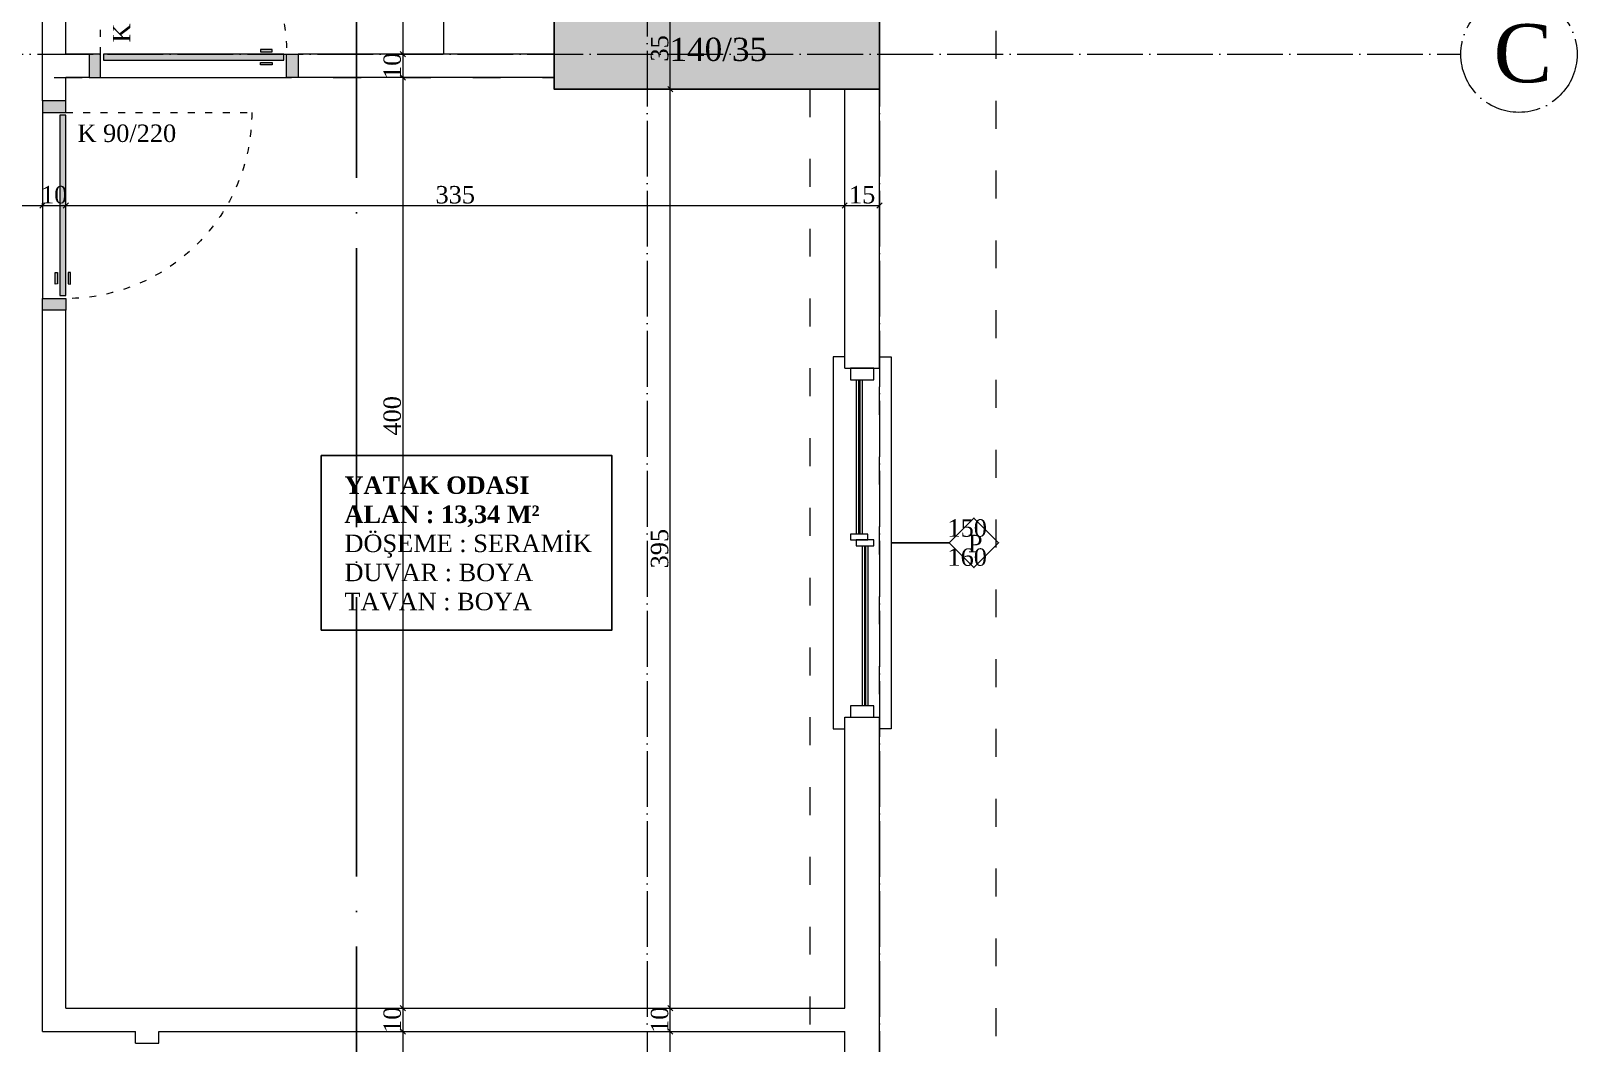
# Model space of a CAD drawing. Header units: metres. Extents: x -5196 to 34307, y 7076 to 19260.
# Drawn here: x 16087 to 16752, y 10291 to 10726 of the extents above; entities that cross this region are included whole.
import ezdxf

# ---------------------------------------------------------------- set-up
doc = ezdxf.new("R2010")
doc.units = ezdxf.units.M
for name, pattern in [('ACAD_ISO03', [30, 12, -18]), ('ACAD_ISO03W100', [30, 12, -18]), ('ACAD_ISO04W100', [30, 24, -3, 0, -3])]:
    doc.linetypes.add(name, pattern=pattern)
doc.layers.add('YLZ-AKS', color=7, linetype='ACAD_ISO04W100', lineweight=5, true_color=0x2e2f36)
doc.layers.add('YLZ-TARAMA', color=7, linetype='Continuous', lineweight=5, true_color=0x686d6c)
for name, color, linetype, lineweight in [('YLZ-ALAN HESABI', 41, 'Continuous', 35), ('YLZ-DUVAR', 151, 'Continuous', 20), ('YLZ-KAPI', 241, 'Continuous', 9), ('YLZ-PENCERE', 231, 'Continuous', 5), ('YLZ-TEFRİŞ', 191, 'Continuous', 20), ('YLZ-ÇATI', 241, 'Continuous', 13), ('YLZ-ÖLÇÜ', 251, 'Continuous', 5)]:
    doc.layers.add(name, color=color, linetype=linetype, lineweight=lineweight)
for name, color, linetype in [('YLZ-Kesit Çizgisi', 10, 'Continuous'), ('YLZ-KOLON', 191, 'Continuous'), ('YLZ-YAZI', 113, 'Continuous')]:
    doc.layers.add(name, color=color, linetype=linetype)
doc.layers.add('YLZ-KİRİŞ', color=123, linetype='ACAD_ISO03W100', lineweight=5, transparency=0.5)
doc.styles.add('ARIAL', font='times.ttf')
doc.dimstyles.new('YLZ - İç Ölçü', dxfattribs={"dimscale": 0.75, "dimtxt": 10, "dimasz": 3, "dimexe": 1.25, "dimexo": 1, "dimgap": 1, "dimtad": 1, "dimdec": 1, "dimrnd": 0.5, "dimtxsty": 'ARIAL', "dimblk": 'OBLIQUE', "dimcen": 1, "dimclrd": 256, "dimclre": 256, "dimclrt": 125, "dimadec": 0, "dimazin": 0, "dimtfac": 1, "dimtdec": 1, "dimtmove": 1, "dimatfit": 3, "dimldrblk": 'OBLIQUE', "dimfxl": 0, "dimarcsym": 0})

# ---------------------------------------------------------------- blocks, each defined once
blk = doc.blocks.new('Aks')
at = {"layer": 'YLZ-AKS'}
for p, q in [((479950.78, 4514594.56), (479950.78, 4512399.56)), ((480050.78, 4514594.56), (480050.78, 4512399.56)), ((478845.78, 4513539.56), (480300.78, 4513539.56))]:
    blk.add_line(p, q, dxfattribs=at)
blk.add_circle((480325.78, 4513539.56), 25, dxfattribs=at)
at = {"layer": 'YLZ-Kesit Çizgisi', "linetype": 'ACAD_ISO04W100', "ltscale": 5}
blk.add_line((479825.78, 4514657.06), (479825.78, 4512337.06), dxfattribs=at)
at = {"layer": 'YLZ-YAZI', "insert": (480310.1, 4513552.5), "char_height": 25, "attachment_point": 1, "style": 'ARIAL'}
blk.add_mtext_dynamic_manual_height_columns('\\pi4.75549;C', width=31.5189, gutter_width=12.5, heights=[8.55], dxfattribs=at)
blk = doc.blocks.new('ZK. Kolon Plan')
at = {"layer": 'YLZ-TARAMA'}
h = blk.add_hatch(dxfattribs=at)
h.set_pattern_fill('ANSI33', color=256, angle=-90)
h.paths.add_polyline_path([(475247.33, 4505187.75), (475217.33, 4505187.75), (475217.33, 4505127.75), (475247.33, 4505127.75)])
h.paths.add_polyline_path([(475702.33, 4505187.75), (475642.33, 4505187.75), (475642.33, 4505157.75), (475702.33, 4505157.75)])
h.paths.add_polyline_path([(476072.33, 4505187.75), (476042.33, 4505187.75), (476042.33, 4505162.75), (476042.33, 4505127.75), (476072.33, 4505127.75)])
h.paths.add_polyline_path([(475357.33, 4504557.75), (475217.33, 4504557.75), (475217.33, 4504522.75), (475357.33, 4504522.75)])
h.paths.add_polyline_path([(475697.33, 4504532.75), (475697.33, 4504560.25), (475657.33, 4504560.25), (475657.33, 4504522.75), (475657.33, 4504500.25), (475697.33, 4504500.25)])
h.paths.add_polyline_path([(476172.33, 4504552.75), (476032.33, 4504552.75), (476032.33, 4504517.75), (476172.33, 4504517.75)])
h.paths.add_polyline_path([(475477.33, 4503927.75), (475317.33, 4503927.75), (475317.33, 4503897.75), (475477.33, 4503897.75)])
h.paths.add_polyline_path([(475697.33, 4503937.75), (475657.33, 4503937.75), (475657.33, 4503887.75), (475697.33, 4503887.75)])
h.paths.add_polyline_path([(476172.33, 4503957.75), (476142.33, 4503957.75), (476142.33, 4503897.75), (476172.33, 4503897.75)])
h.paths.add_polyline_path([(475472.33, 4503702.75), (475442.33, 4503702.75), (475442.33, 4503642.75), (475472.33, 4503642.75), (475472.33, 4503672.75)])
h.paths.add_polyline_path([(475692.33, 4503702.75), (475662.33, 4503702.75), (475662.33, 4503642.75), (475692.33, 4503642.75)])
h.paths.add_polyline_path([(476172.33, 4503672.75), (476142.33, 4503672.75), (476112.33, 4503672.75), (476112.33, 4503642.75), (476172.33, 4503642.75)])
at = {"layer": 'YLZ-KİRİŞ'}
for points in [[(476032.33, 4504552.75), (475697.33, 4504552.75), (475697.33, 4504522.75), (476032.33, 4504522.75)], [(476142.33, 4503957.75), (476172.33, 4503957.75), (476172.33, 4504517.75), (476142.33, 4504517.75)]]:
    blk.add_lwpolyline(points, close=True, dxfattribs=at)
at = {"layer": 'YLZ-KOLON'}
blk.add_lwpolyline([(476172.33, 4504552.75), (476032.33, 4504552.75), (476032.33, 4504517.75), (476172.33, 4504517.75)], close=True, dxfattribs=at)
at = {"layer": 'YLZ-YAZI', "insert": (476057.89, 4504539.85), "char_height": 10, "attachment_point": 1, "style": 'ARIAL'}
blk.add_mtext_dynamic_manual_height_columns('\\pi24.10626;140/35', width=86.5254, gutter_width=12.5, heights=[18.52], dxfattribs=at)
blk = doc.blocks.new('1.K. Tefriş')
at = {"layer": 'YLZ-TEFRİŞ'}
blk.add_line((17405.66, 8211.9), (17405.66, 8086.9), dxfattribs=at)
at = {"layer": 'YLZ-ÇATI', "linetype": 'ACAD_ISO03', "lineweight": 0}
blk.add_lwpolyline([(16588.16, 8891.9), (17543.16, 8891.9), (17543.16, 8156.9), (17643.16, 8156.9), (17643.16, 7146.9), (16813.16, 7146.9), (16813.16, 7401.9), (16688.16, 7401.9), (16688.16, 8026.9), (16588.16, 8026.9)], close=True, dxfattribs=at)
blk = doc.blocks.new("Kapı 90'lık")
at = {"lineweight": 0, "true_color": 0x939598, "transparency": 33554559}
h = blk.add_hatch(color=252, dxfattribs=at)
h.dxf.hatch_style = 1
h.paths.add_polyline_path([(663.76, 3319.76), (668.76, 3319.76), (668.76, 3329.76), (663.76, 3329.76)])
h.paths.add_polyline_path([(670.01, 3327.26), (747.51, 3327.26), (747.51, 3329.76), (670.01, 3329.76)])
h.paths.add_polyline_path([(675, 3325.26), (680, 3325.26), (680.01, 3326.26), (675.01, 3326.26)])
h.paths.add_polyline_path([(680.01, 3330.76), (680, 3331.76), (675, 3331.76), (675.01, 3330.76)])
h.paths.add_polyline_path([(753.76, 3329.76), (748.76, 3329.76), (748.76, 3319.76), (753.76, 3319.76)])
at = {"layer": 'YLZ-KAPI', "linetype": 'ACAD_ISO03W100', "ltscale": 0.25}
blk.add_line((748.76, 3329.76), (748.76, 3409.76), dxfattribs=at)
at = {"layer": 'YLZ-KAPI'}
blk.add_line((748.76, 3319.76), (668.76, 3319.76), dxfattribs=at)
for points in [[(680, 3331.76), (680.01, 3330.76), (675.01, 3330.76), (675, 3331.76)], [(663.76, 3329.76), (663.76, 3319.76), (668.76, 3319.76), (668.76, 3329.76)], [(747.51, 3327.26), (670.01, 3327.26), (670.01, 3329.76), (747.51, 3329.76)], [(680, 3325.26), (680.01, 3326.26), (675.01, 3326.26), (675, 3325.26)], [(753.76, 3329.76), (753.76, 3319.76), (748.76, 3319.76), (748.76, 3329.76)]]:
    blk.add_lwpolyline(points, close=True, dxfattribs=at)
at = {"layer": 'YLZ-KAPI', "linetype": 'ACAD_ISO03W100', "ltscale": 0.25}
blk.add_arc((748.76, 3329.76), 80, 90, 180, dxfattribs=at)
blk = doc.blocks.new('KP-3')
at = {"layer": 'YLZ-PENCERE'}
for p, q in [((19083.16, 10446.9), (19083.16, 10380.65)), ((19084.16, 10446.9), (19084.16, 10380.65)), ((19084.66, 10446.9), (19084.66, 10380.65)), ((19085.66, 10446.9), (19085.66, 10380.65)), ((19085.66, 10375.65), (19085.66, 10306.9)), ((19086.66, 10375.65), (19086.66, 10306.9)), ((19087.16, 10375.65), (19087.16, 10306.9)), ((19088.16, 10375.65), (19088.16, 10306.9))]:
    blk.add_line(p, q, dxfattribs=at)
for points in [[(19078.16, 10456.9), (19073.16, 10456.9), (19073.16, 10296.9), (19078.16, 10296.9)], [(19093.16, 10456.9), (19098.16, 10456.9), (19098.16, 10296.9), (19093.16, 10296.9)]]:
    blk.add_lwpolyline(points, dxfattribs=at)
for points in [[(19090.66, 10451.9), (19080.66, 10451.9), (19080.66, 10446.9), (19090.66, 10446.9)], [(19088.16, 10380.65), (19080.66, 10380.65), (19080.66, 10378.15), (19088.16, 10378.15)], [(19090.66, 10378.15), (19083.16, 10378.15), (19083.16, 10375.65), (19090.66, 10375.65)], [(19090.66, 10306.9), (19080.66, 10306.9), (19080.66, 10301.9), (19090.66, 10301.9)]]:
    blk.add_lwpolyline(points, close=True, dxfattribs=at)
at = {"layer": 'YLZ-YAZI'}
blk.add_line((19098.16, 10376.9), (19123.16, 10376.9), dxfattribs=at)
blk.add_lwpolyline([(19123.16, 10376.9), (19133.76, 10387.51), (19144.37, 10376.9), (19133.76, 10366.29)], close=True, dxfattribs=at)
at = {"layer": 'YLZ-ÖLÇÜ', "xscale": -1}
blk.add_blockref("Kapı 90'lık", (19506.91, 7257.14), dxfattribs=at)
at = {"layer": 'YLZ-ÖLÇÜ', "xscale": -1, "rotation": 270}
blk.add_blockref("Kapı 90'lık", (15413.39, 9813.14), dxfattribs=at)
at = {"layer": 'YLZ-YAZI', "insert": (18771, 10591.9), "char_height": 7.5, "attachment_point": 7, "rotation": 90, "style": 'ARIAL'}
blk.add_mtext_dynamic_manual_height_columns('K 90/220', width=44.8554, gutter_width=12.5, heights=[49.71], dxfattribs=at)
at = {"layer": 'YLZ-YAZI', "char_height": 7.5, "style": 'ARIAL'}
for s, width, heights, insert, attachment_point in [('K 90/220', 44.8554, [49.71], (18748.16, 10549.06), 7), ('150\\P160', 58.361, [27.42], (19139.35, 10366.9), 9), ('\\pi14.99218;P', 35.5702, [14.45], (19116.17, 10372.86), 7)]:
    blk.add_mtext_dynamic_manual_height_columns(s, width=width, gutter_width=12.5, heights=heights, dxfattribs=dict(at, insert=insert, attachment_point=attachment_point))
blk = doc.blocks.new('_Oblique')
at = {"color": 0, "linetype": 'ByBlock', "lineweight": -2}
blk.add_line((-0.5, -0.5), (0.5, 0.5), dxfattribs=at)
blk = doc.blocks.new('*D6261')
at = {"layer": 'Defpoints', "color": 0, "transparency": 16777216}
for p in [(12732.1, 10651.32), (12742.1, 10651.32), (12742.1, 10651.32)]:
    blk.add_point(p, dxfattribs=at)
at = {"layer": 'YLZ-ÖLÇÜ', "color": 251, "lineweight": -2, "transparency": 16777216}
for p, q in [((12732.1, 10651.32), (12732.1, 10652.26)), ((12732.1, 10651.32), (12742.1, 10651.32)), ((12742.1, 10651.32), (12742.1, 10652.26))]:
    blk.add_line(p, q, dxfattribs=at)
at = {"layer": 'YLZ-ÖLÇÜ', "color": 251, "lineweight": -2, "transparency": 16777216, "xscale": 2.25, "yscale": 2.25, "zscale": 2.25, "rotation": 180}
blk.add_blockref('_Oblique', (12732.1, 10651.32), dxfattribs=at)
at = {"layer": 'YLZ-ÖLÇÜ', "color": 251, "lineweight": -2, "transparency": 16777216, "xscale": 2.25, "yscale": 2.25, "zscale": 2.25}
blk.add_blockref('_Oblique', (12742.1, 10651.32), dxfattribs=at)
at = {"layer": 'YLZ-ÖLÇÜ', "color": 125, "transparency": 16777216, "insert": (12737.1, 10655.89), "char_height": 7.5, "attachment_point": 5, "style": 'ARIAL'}
blk.add_mtext('10', dxfattribs=at)
blk = doc.blocks.new('*D6262')
at = {"layer": 'Defpoints', "color": 0, "transparency": 16777216}
for p in [(12742.1, 10651.32), (13077.1, 10651.32), (13077.1, 10651.32)]:
    blk.add_point(p, dxfattribs=at)
at = {"layer": 'YLZ-ÖLÇÜ', "color": 251, "lineweight": -2, "transparency": 16777216}
for p, q in [((12742.1, 10651.32), (12742.1, 10652.26)), ((12742.1, 10651.32), (13077.1, 10651.32)), ((13077.1, 10651.32), (13077.1, 10652.26))]:
    blk.add_line(p, q, dxfattribs=at)
at = {"layer": 'YLZ-ÖLÇÜ', "color": 251, "lineweight": -2, "transparency": 16777216, "xscale": 2.25, "yscale": 2.25, "zscale": 2.25, "rotation": 180}
blk.add_blockref('_Oblique', (12742.1, 10651.32), dxfattribs=at)
at = {"layer": 'YLZ-ÖLÇÜ', "color": 251, "lineweight": -2, "transparency": 16777216, "xscale": 2.25, "yscale": 2.25, "zscale": 2.25}
blk.add_blockref('_Oblique', (13077.1, 10651.32), dxfattribs=at)
at = {"layer": 'YLZ-ÖLÇÜ', "color": 125, "transparency": 16777216, "insert": (12909.6, 10655.89), "char_height": 7.5, "attachment_point": 5, "style": 'ARIAL'}
blk.add_mtext('335', dxfattribs=at)
blk = doc.blocks.new('*D6263')
at = {"layer": 'Defpoints', "color": 0, "transparency": 16777216}
for p in [(13077.1, 10651.32), (13092.1, 10651.32), (13092.1, 10651.32)]:
    blk.add_point(p, dxfattribs=at)
at = {"layer": 'YLZ-ÖLÇÜ', "color": 251, "lineweight": -2, "transparency": 16777216}
for p, q in [((13077.1, 10651.32), (13077.1, 10652.26)), ((13077.1, 10651.32), (13092.1, 10651.32)), ((13092.1, 10651.32), (13092.1, 10652.26))]:
    blk.add_line(p, q, dxfattribs=at)
at = {"layer": 'YLZ-ÖLÇÜ', "color": 251, "lineweight": -2, "transparency": 16777216, "xscale": 2.25, "yscale": 2.25, "zscale": 2.25, "rotation": 180}
blk.add_blockref('_Oblique', (13077.1, 10651.32), dxfattribs=at)
at = {"layer": 'YLZ-ÖLÇÜ', "color": 251, "lineweight": -2, "transparency": 16777216, "xscale": 2.25, "yscale": 2.25, "zscale": 2.25}
blk.add_blockref('_Oblique', (13092.1, 10651.32), dxfattribs=at)
at = {"layer": 'YLZ-ÖLÇÜ', "color": 125, "transparency": 16777216, "insert": (13084.6, 10655.89), "char_height": 7.5, "attachment_point": 5, "style": 'ARIAL'}
blk.add_mtext('15', dxfattribs=at)
blk = doc.blocks.new('*D6260')
at = {"layer": 'Defpoints', "color": 0, "transparency": 16777216}
for p in [(12612.1, 10651.32), (12732.1, 10651.32), (12732.1, 10651.32)]:
    blk.add_point(p, dxfattribs=at)
at = {"layer": 'YLZ-ÖLÇÜ', "color": 251, "lineweight": -2, "transparency": 16777216}
for p, q in [((12612.1, 10651.32), (12612.1, 10652.26)), ((12612.1, 10651.32), (12732.1, 10651.32)), ((12732.1, 10651.32), (12732.1, 10652.26))]:
    blk.add_line(p, q, dxfattribs=at)
at = {"layer": 'YLZ-ÖLÇÜ', "color": 251, "lineweight": -2, "transparency": 16777216, "xscale": 2.25, "yscale": 2.25, "zscale": 2.25, "rotation": 180}
blk.add_blockref('_Oblique', (12612.1, 10651.32), dxfattribs=at)
at = {"layer": 'YLZ-ÖLÇÜ', "color": 251, "lineweight": -2, "transparency": 16777216, "xscale": 2.25, "yscale": 2.25, "zscale": 2.25}
blk.add_blockref('_Oblique', (12732.1, 10651.32), dxfattribs=at)
at = {"layer": 'YLZ-ÖLÇÜ', "color": 125, "transparency": 16777216, "insert": (12672.1, 10655.89), "char_height": 7.5, "attachment_point": 5, "style": 'ARIAL'}
blk.add_mtext('120', dxfattribs=at)
blk = doc.blocks.new('*D6306')
at = {"layer": 'Defpoints', "color": 0, "transparency": 16777216}
for p in [(12887.1, 10716.32), (12887.1, 10706.32), (12887.1, 10706.32)]:
    blk.add_point(p, dxfattribs=at)
at = {"layer": 'YLZ-ÖLÇÜ', "color": 251, "lineweight": -2, "transparency": 16777216}
for p, q in [((12887.1, 10716.32), (12888.03, 10716.32)), ((12887.1, 10716.32), (12887.1, 10706.32)), ((12887.1, 10706.32), (12888.03, 10706.32))]:
    blk.add_line(p, q, dxfattribs=at)
at = {"layer": 'YLZ-ÖLÇÜ', "color": 251, "lineweight": -2, "transparency": 16777216, "xscale": 2.25, "yscale": 2.25, "zscale": 2.25}
for p, rotation in [((12887.1, 10716.32), 90), ((12887.1, 10706.32), 270)]:
    blk.add_blockref('_Oblique', p, dxfattribs=dict(at, rotation=rotation))
at = {"layer": 'YLZ-ÖLÇÜ', "color": 125, "transparency": 16777216, "insert": (12882.53, 10711.32), "char_height": 7.5, "attachment_point": 5, "rotation": 90, "style": 'ARIAL'}
blk.add_mtext('10', dxfattribs=at)
blk = doc.blocks.new('*D6307')
at = {"layer": 'Defpoints', "color": 0, "transparency": 16777216}
for p in [(12887.1, 10706.32), (12887.1, 10306.32), (12887.1, 10306.32)]:
    blk.add_point(p, dxfattribs=at)
at = {"layer": 'YLZ-ÖLÇÜ', "color": 251, "lineweight": -2, "transparency": 16777216}
for p, q in [((12887.1, 10706.32), (12888.03, 10706.32)), ((12887.1, 10706.32), (12887.1, 10306.32)), ((12887.1, 10306.32), (12888.03, 10306.32))]:
    blk.add_line(p, q, dxfattribs=at)
at = {"layer": 'YLZ-ÖLÇÜ', "color": 251, "lineweight": -2, "transparency": 16777216, "xscale": 2.25, "yscale": 2.25, "zscale": 2.25}
for p, rotation in [((12887.1, 10706.32), 90), ((12887.1, 10306.32), 270)]:
    blk.add_blockref('_Oblique', p, dxfattribs=dict(at, rotation=rotation))
at = {"layer": 'YLZ-ÖLÇÜ', "color": 125, "transparency": 16777216, "insert": (12882.53, 10560.9), "char_height": 7.5, "attachment_point": 5, "rotation": 90, "style": 'ARIAL'}
blk.add_mtext('400', dxfattribs=at)
blk = doc.blocks.new('*D6308')
at = {"layer": 'Defpoints', "color": 0, "transparency": 16777216}
for p in [(12887.1, 10306.32), (12887.1, 10296.32), (12887.1, 10296.32)]:
    blk.add_point(p, dxfattribs=at)
at = {"layer": 'YLZ-ÖLÇÜ', "color": 251, "lineweight": -2, "transparency": 16777216}
for p, q in [((12887.1, 10306.32), (12888.03, 10306.32)), ((12887.1, 10306.32), (12887.1, 10296.32)), ((12887.1, 10296.32), (12888.03, 10296.32))]:
    blk.add_line(p, q, dxfattribs=at)
at = {"layer": 'YLZ-ÖLÇÜ', "color": 251, "lineweight": -2, "transparency": 16777216, "xscale": 2.25, "yscale": 2.25, "zscale": 2.25}
for p, rotation in [((12887.1, 10306.32), 90), ((12887.1, 10296.32), 270)]:
    blk.add_blockref('_Oblique', p, dxfattribs=dict(at, rotation=rotation))
at = {"layer": 'YLZ-ÖLÇÜ', "color": 125, "transparency": 16777216, "insert": (12882.53, 10301.32), "char_height": 7.5, "attachment_point": 5, "rotation": 90, "style": 'ARIAL'}
blk.add_mtext('10', dxfattribs=at)
blk = doc.blocks.new('*D6309')
at = {"layer": 'Defpoints', "color": 0, "transparency": 16777216}
for p in [(12887.1, 10296.32), (12887.1, 10111.32), (12887.1, 10111.32)]:
    blk.add_point(p, dxfattribs=at)
at = {"layer": 'YLZ-ÖLÇÜ', "color": 251, "lineweight": -2, "transparency": 16777216}
for p, q in [((12887.1, 10296.32), (12888.03, 10296.32)), ((12887.1, 10296.32), (12887.1, 10111.32)), ((12887.1, 10111.32), (12888.03, 10111.32))]:
    blk.add_line(p, q, dxfattribs=at)
at = {"layer": 'YLZ-ÖLÇÜ', "color": 251, "lineweight": -2, "transparency": 16777216, "xscale": 2.25, "yscale": 2.25, "zscale": 2.25}
for p, rotation in [((12887.1, 10296.32), 90), ((12887.1, 10111.32), 270)]:
    blk.add_blockref('_Oblique', p, dxfattribs=dict(at, rotation=rotation))
at = {"layer": 'YLZ-ÖLÇÜ', "color": 125, "transparency": 16777216, "insert": (12882.53, 10203.82), "char_height": 7.5, "attachment_point": 5, "rotation": 90, "style": 'ARIAL'}
blk.add_mtext('185', dxfattribs=at)
blk = doc.blocks.new('*D6305')
at = {"layer": 'Defpoints', "color": 0, "transparency": 16777216}
for p in [(12887.1, 10841.32), (12887.1, 10716.32), (12887.1, 10716.32)]:
    blk.add_point(p, dxfattribs=at)
at = {"layer": 'YLZ-ÖLÇÜ', "color": 251, "lineweight": -2, "transparency": 16777216}
for p, q in [((12887.1, 10841.32), (12888.03, 10841.32)), ((12887.1, 10841.32), (12887.1, 10716.32)), ((12887.1, 10716.32), (12888.03, 10716.32))]:
    blk.add_line(p, q, dxfattribs=at)
at = {"layer": 'YLZ-ÖLÇÜ', "color": 251, "lineweight": -2, "transparency": 16777216, "xscale": 2.25, "yscale": 2.25, "zscale": 2.25}
for p, rotation in [((12887.1, 10841.32), 90), ((12887.1, 10716.32), 270)]:
    blk.add_blockref('_Oblique', p, dxfattribs=dict(at, rotation=rotation))
at = {"layer": 'YLZ-ÖLÇÜ', "color": 125, "transparency": 16777216, "insert": (12882.53, 10811.32), "char_height": 7.5, "attachment_point": 5, "rotation": 90, "style": 'ARIAL'}
blk.add_mtext('125', dxfattribs=at)
blk = doc.blocks.new('*D6297')
at = {"layer": 'Defpoints', "color": 0, "transparency": 16777216}
for p in [(13002.1, 10296.32), (13002.1, 10296.32), (13002.1, 10111.32)]:
    blk.add_point(p, dxfattribs=at)
at = {"layer": 'YLZ-ÖLÇÜ', "color": 251, "lineweight": -2, "transparency": 16777216}
for p, q in [((13002.1, 10296.32), (13003.03, 10296.32)), ((13002.1, 10111.32), (13002.1, 10296.32)), ((13002.1, 10111.32), (13003.03, 10111.32))]:
    blk.add_line(p, q, dxfattribs=at)
at = {"layer": 'YLZ-ÖLÇÜ', "color": 251, "lineweight": -2, "transparency": 16777216, "xscale": 2.25, "yscale": 2.25, "zscale": 2.25}
for p, rotation in [((13002.1, 10296.32), 90), ((13002.1, 10111.32), 270)]:
    blk.add_blockref('_Oblique', p, dxfattribs=dict(at, rotation=rotation))
at = {"layer": 'YLZ-ÖLÇÜ', "color": 125, "transparency": 16777216, "insert": (12997.53, 10203.82), "char_height": 7.5, "attachment_point": 5, "rotation": 90, "style": 'ARIAL'}
blk.add_mtext('185', dxfattribs=at)
blk = doc.blocks.new('*D6298')
at = {"layer": 'Defpoints', "color": 0, "transparency": 16777216}
for p in [(13002.1, 10306.32), (13002.1, 10306.32), (13002.1, 10296.32)]:
    blk.add_point(p, dxfattribs=at)
at = {"layer": 'YLZ-ÖLÇÜ', "color": 251, "lineweight": -2, "transparency": 16777216}
for p, q in [((13002.1, 10306.32), (13003.03, 10306.32)), ((13002.1, 10296.32), (13002.1, 10306.32)), ((13002.1, 10296.32), (13003.03, 10296.32))]:
    blk.add_line(p, q, dxfattribs=at)
at = {"layer": 'YLZ-ÖLÇÜ', "color": 251, "lineweight": -2, "transparency": 16777216, "xscale": 2.25, "yscale": 2.25, "zscale": 2.25}
for p, rotation in [((13002.1, 10306.32), 90), ((13002.1, 10296.32), 270)]:
    blk.add_blockref('_Oblique', p, dxfattribs=dict(at, rotation=rotation))
at = {"layer": 'YLZ-ÖLÇÜ', "color": 125, "transparency": 16777216, "insert": (12997.53, 10301.32), "char_height": 7.5, "attachment_point": 5, "rotation": 90, "style": 'ARIAL'}
blk.add_mtext('10', dxfattribs=at)
blk = doc.blocks.new('*D6299')
at = {"layer": 'Defpoints', "color": 0, "transparency": 16777216}
for p in [(13002.1, 10701.32), (13002.1, 10701.32), (13002.1, 10306.32)]:
    blk.add_point(p, dxfattribs=at)
at = {"layer": 'YLZ-ÖLÇÜ', "color": 251, "lineweight": -2, "transparency": 16777216}
for p, q in [((13002.1, 10701.32), (13003.03, 10701.32)), ((13002.1, 10306.32), (13002.1, 10701.32)), ((13002.1, 10306.32), (13003.03, 10306.32))]:
    blk.add_line(p, q, dxfattribs=at)
at = {"layer": 'YLZ-ÖLÇÜ', "color": 251, "lineweight": -2, "transparency": 16777216, "xscale": 2.25, "yscale": 2.25, "zscale": 2.25}
for p, rotation in [((13002.1, 10701.32), 90), ((13002.1, 10306.32), 270)]:
    blk.add_blockref('_Oblique', p, dxfattribs=dict(at, rotation=rotation))
at = {"layer": 'YLZ-ÖLÇÜ', "color": 125, "transparency": 16777216, "insert": (12997.52, 10503.82), "char_height": 7.5, "attachment_point": 5, "rotation": 90, "style": 'ARIAL'}
blk.add_mtext('395', dxfattribs=at)
blk = doc.blocks.new('*D6300')
at = {"layer": 'Defpoints', "color": 0, "transparency": 16777216}
for p in [(13002.1, 10736.32), (13002.1, 10736.32), (13002.1, 10701.32)]:
    blk.add_point(p, dxfattribs=at)
at = {"layer": 'YLZ-ÖLÇÜ', "color": 251, "lineweight": -2, "transparency": 16777216}
for p, q in [((13002.1, 10736.32), (13003.03, 10736.32)), ((13002.1, 10701.32), (13002.1, 10736.32)), ((13002.1, 10701.32), (13003.03, 10701.32))]:
    blk.add_line(p, q, dxfattribs=at)
at = {"layer": 'YLZ-ÖLÇÜ', "color": 251, "lineweight": -2, "transparency": 16777216, "xscale": 2.25, "yscale": 2.25, "zscale": 2.25}
for p, rotation in [((13002.1, 10736.32), 90), ((13002.1, 10701.32), 270)]:
    blk.add_blockref('_Oblique', p, dxfattribs=dict(at, rotation=rotation))
at = {"layer": 'YLZ-ÖLÇÜ', "color": 125, "transparency": 16777216, "insert": (12997.53, 10718.82), "char_height": 7.5, "attachment_point": 5, "rotation": 90, "style": 'ARIAL'}
blk.add_mtext('35', dxfattribs=at)
blk = doc.blocks.new('B.K. Mahal Listesi')
at = {"layer": 'YLZ-YAZI'}
blk.add_lwpolyline([(14562.1, 7793.82), (14562.1, 7718.82), (14687.1, 7718.82), (14687.1, 7793.82), (14562.1, 7793.82)], dxfattribs=at)
at = {"layer": 'YLZ-YAZI', "insert": (14572.1, 7784.85), "char_height": 7.5, "attachment_point": 1, "style": 'ARIAL'}
blk.add_mtext_dynamic_manual_height_columns('{\\fTimes New Roman|b1|i0|c162|p18;YATAK ODASI\\PALAN : 13,34 M² }\\PDÖŞEME : SERAMİK\\PDUVAR : BOYA \\PTAVAN : BOYA', width=148.6174, gutter_width=12.5, heights=[94.52], dxfattribs=at)
blk = doc.blocks.new('Z.K. İç Ölçü')
at = {"layer": 'YLZ-ÖLÇÜ'}
for base, p1, p2, angle, picture, middle in [((12887.1, 10716.32), (12887.1, 10841.32), (12887.1, 10716.32), 90, '*D6305', (12887.1, 10811.32)), ((12887.1, 10706.32), (12887.1, 10716.32), (12887.1, 10706.32), 90, '*D6306', (12887.1, 10711.32)), ((12887.1, 10306.32), (12887.1, 10706.32), (12887.1, 10306.32), 90, '*D6307', (12887.1, 10560.9)), ((12742.1, 10651.32), (12732.1, 10651.32), (12742.1, 10651.32), 180, '*D6261', (12737.1, 10651.32)), ((12887.1, 10296.32), (12887.1, 10306.32), (12887.1, 10296.32), 90, '*D6308', (12887.1, 10301.32)), ((13002.1, 10306.32), (13002.1, 10296.32), (13002.1, 10306.32), 270, '*D6298', (13002.1, 10301.32))]:
    dim = blk.add_linear_dim(base=base, p1=p1, p2=p2, angle=angle, dimstyle='YLZ - İç Ölçü', dxfattribs=at)
    dim.commit()
    dim.dimension.update_dxf_attribs({"geometry": picture, "text_midpoint": middle, "dimtype": 128})
for base, p1, p2, angle, picture, middle in [((13002.1, 10736.32), (13002.1, 10701.32), (13002.1, 10736.32), 270, '*D6300', (12997.53, 10718.82)), ((13002.1, 10701.32), (13002.1, 10306.32), (13002.1, 10701.32), 270, '*D6299', (12997.52, 10503.82)), ((12732.1, 10651.32), (12612.1, 10651.32), (12732.1, 10651.32), 180, '*D6260', (12672.1, 10655.89)), ((13077.1, 10651.32), (12742.1, 10651.32), (13077.1, 10651.32), 180, '*D6262', (12909.6, 10655.89)), ((13092.1, 10651.32), (13077.1, 10651.32), (13092.1, 10651.32), 180, '*D6263', (13084.6, 10655.89)), ((12887.1, 10111.32), (12887.1, 10296.32), (12887.1, 10111.32), 90, '*D6309', (12882.53, 10203.82)), ((13002.1, 10296.32), (13002.1, 10111.32), (13002.1, 10296.32), 270, '*D6297', (12997.53, 10203.82))]:
    dim = blk.add_linear_dim(base=base, p1=p1, p2=p2, angle=angle, dimstyle='YLZ - İç Ölçü', dxfattribs=at)
    dim.commit()
    dim.dimension.update_dxf_attribs({"geometry": picture, "text_midpoint": middle})

msp = doc.modelspace()

# ---------------------------------------------------------------- linework, layer by layer
at = {"layer": 'YLZ-DUVAR'}
for p, q in [((16092.1, 10696.32), (16092.1, 10841.32)), ((16102.1, 10716.32), (16102.1, 10841.32)), ((16112.1, 10716.32), (16102.1, 10716.32)), ((16112.1, 10716.32), (16112.1, 10706.32)), ((16312.1, 10716.32), (16202.1, 10716.32)), ((16202.1, 10716.32), (16202.1, 10706.32)), ((16102.1, 10696.32), (16102.1, 10706.32)), ((16102.1, 10696.32), (16102.1, 10706.32)), ((16112.1, 10706.32), (16102.1, 10706.32)), ((16312.1, 10706.32), (16202.1, 10706.32)), ((16437.1, 10581.32), (16437.1, 10701.32)), ((16452.1, 10581.32), (16452.1, 10701.32)), ((16102.1, 10696.32), (16092.1, 10696.32)), ((16092.1, 10296.32), (16092.1, 10606.32)), ((16102.1, 10606.32), (16092.1, 10606.32)), ((16102.1, 10306.32), (16102.1, 10606.32)), ((16437.1, 10581.32), (16452.1, 10581.32)), ((16437.1, 10306.32), (16437.1, 10431.32)), ((16437.1, 10431.32), (16452.1, 10431.32)), ((16452.1, 10281.32), (16452.1, 10431.32)), ((16102.1, 10306.32), (16437.1, 10306.32)), ((16092.1, 10296.32), (16132.1, 10296.32)), ((16132.1, 10291.32), (16132.1, 10296.32)), ((16142.1, 10296.32), (16437.1, 10296.32)), ((16142.1, 10291.32), (16142.1, 10296.32)), ((16437.1, 10281.32), (16437.1, 10296.32)), ((16132.1, 10291.32), (16142.1, 10291.32))]:
    msp.add_line(p, q, dxfattribs=at)

# ---------------------------------------------------------------- block references
at = {"layer": 'YLZ-ALAN HESABI'}
msp.add_blockref('B.K. Mahal Listesi', (1649.85, 2750), dxfattribs=at)
at = {"layer": 'YLZ-DUVAR'}
for name, p in [('1.K. Tefriş', (-1141.06, 2629.42)), ('KP-3', (-2641.06, 129.42))]:
    msp.add_blockref(name, p, dxfattribs=at)
at = {"layer": 'YLZ-TEFRİŞ'}
for name, p in [('Aks', (-463598.68, -4502823.23)), ('ZK. Kolon Plan', (-459720.23, -4493816.43))]:
    msp.add_blockref(name, p, dxfattribs=at)
at = {"layer": 'YLZ-ÖLÇÜ'}
msp.add_blockref('Z.K. İç Ölçü', (3360, 0), dxfattribs=at)

doc.saveas('drawing.dxf')
